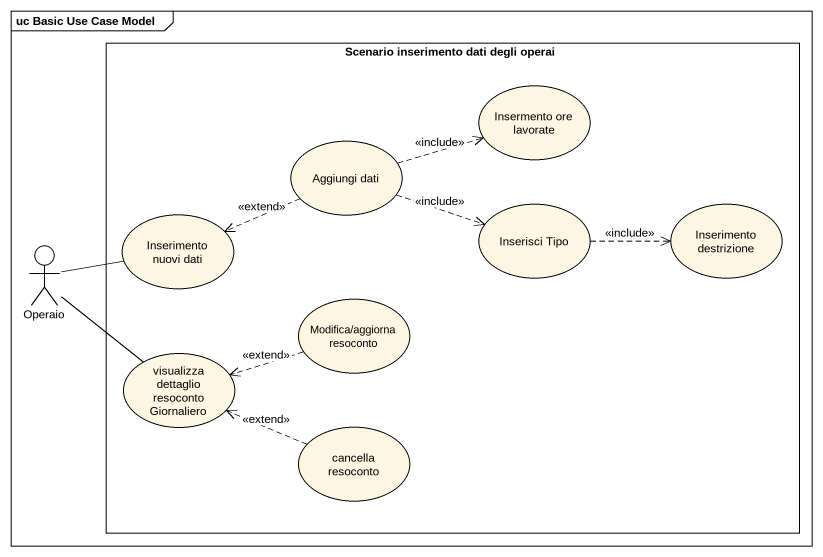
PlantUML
@startuml
mainframe uc Basic Use Case Model
rectangle "Scenario inserimento dati degli operai" as Scenario_inserimento_dati {
  usecase "Insermento ore lavorate" as Insermento_ore_lavorate
  usecase "Aggiungi dati" as Aggiungi_dati
  usecase "Inserimento nuovi dati" as Inserimento_nuovi_dati
  usecase "Inserisci Tipo" as Inserisci_Tipo
  usecase "Inserimento destrizione" as Inserimento_destrizione
  usecase "Modifica/aggiorna resoconto" as Modifica_aggiorna_resoconto
  usecase "visualizza dettaglio resoconto Giornaliero" as visualizza_dettaglio
  usecase "cancella resoconto" as cancella_resoconto
}
actor Operaio
Aggiungi_dati .right.> Insermento_ore_lavorate : <<include>>
Aggiungi_dati .left.> Inserimento_nuovi_dati : <<extend>>
Aggiungi_dati .right.> Inserisci_Tipo : <<include>>
Inserisci_Tipo .right.> Inserimento_destrizione : <<include>>
Operaio -right- Inserimento_nuovi_dati
Operaio -- visualizza_dettaglio
Modifica_aggiorna_resoconto .left.> visualizza_dettaglio : <<extend>>
cancella_resoconto .left.> visualizza_dettaglio : <<extend>>
@enduml
